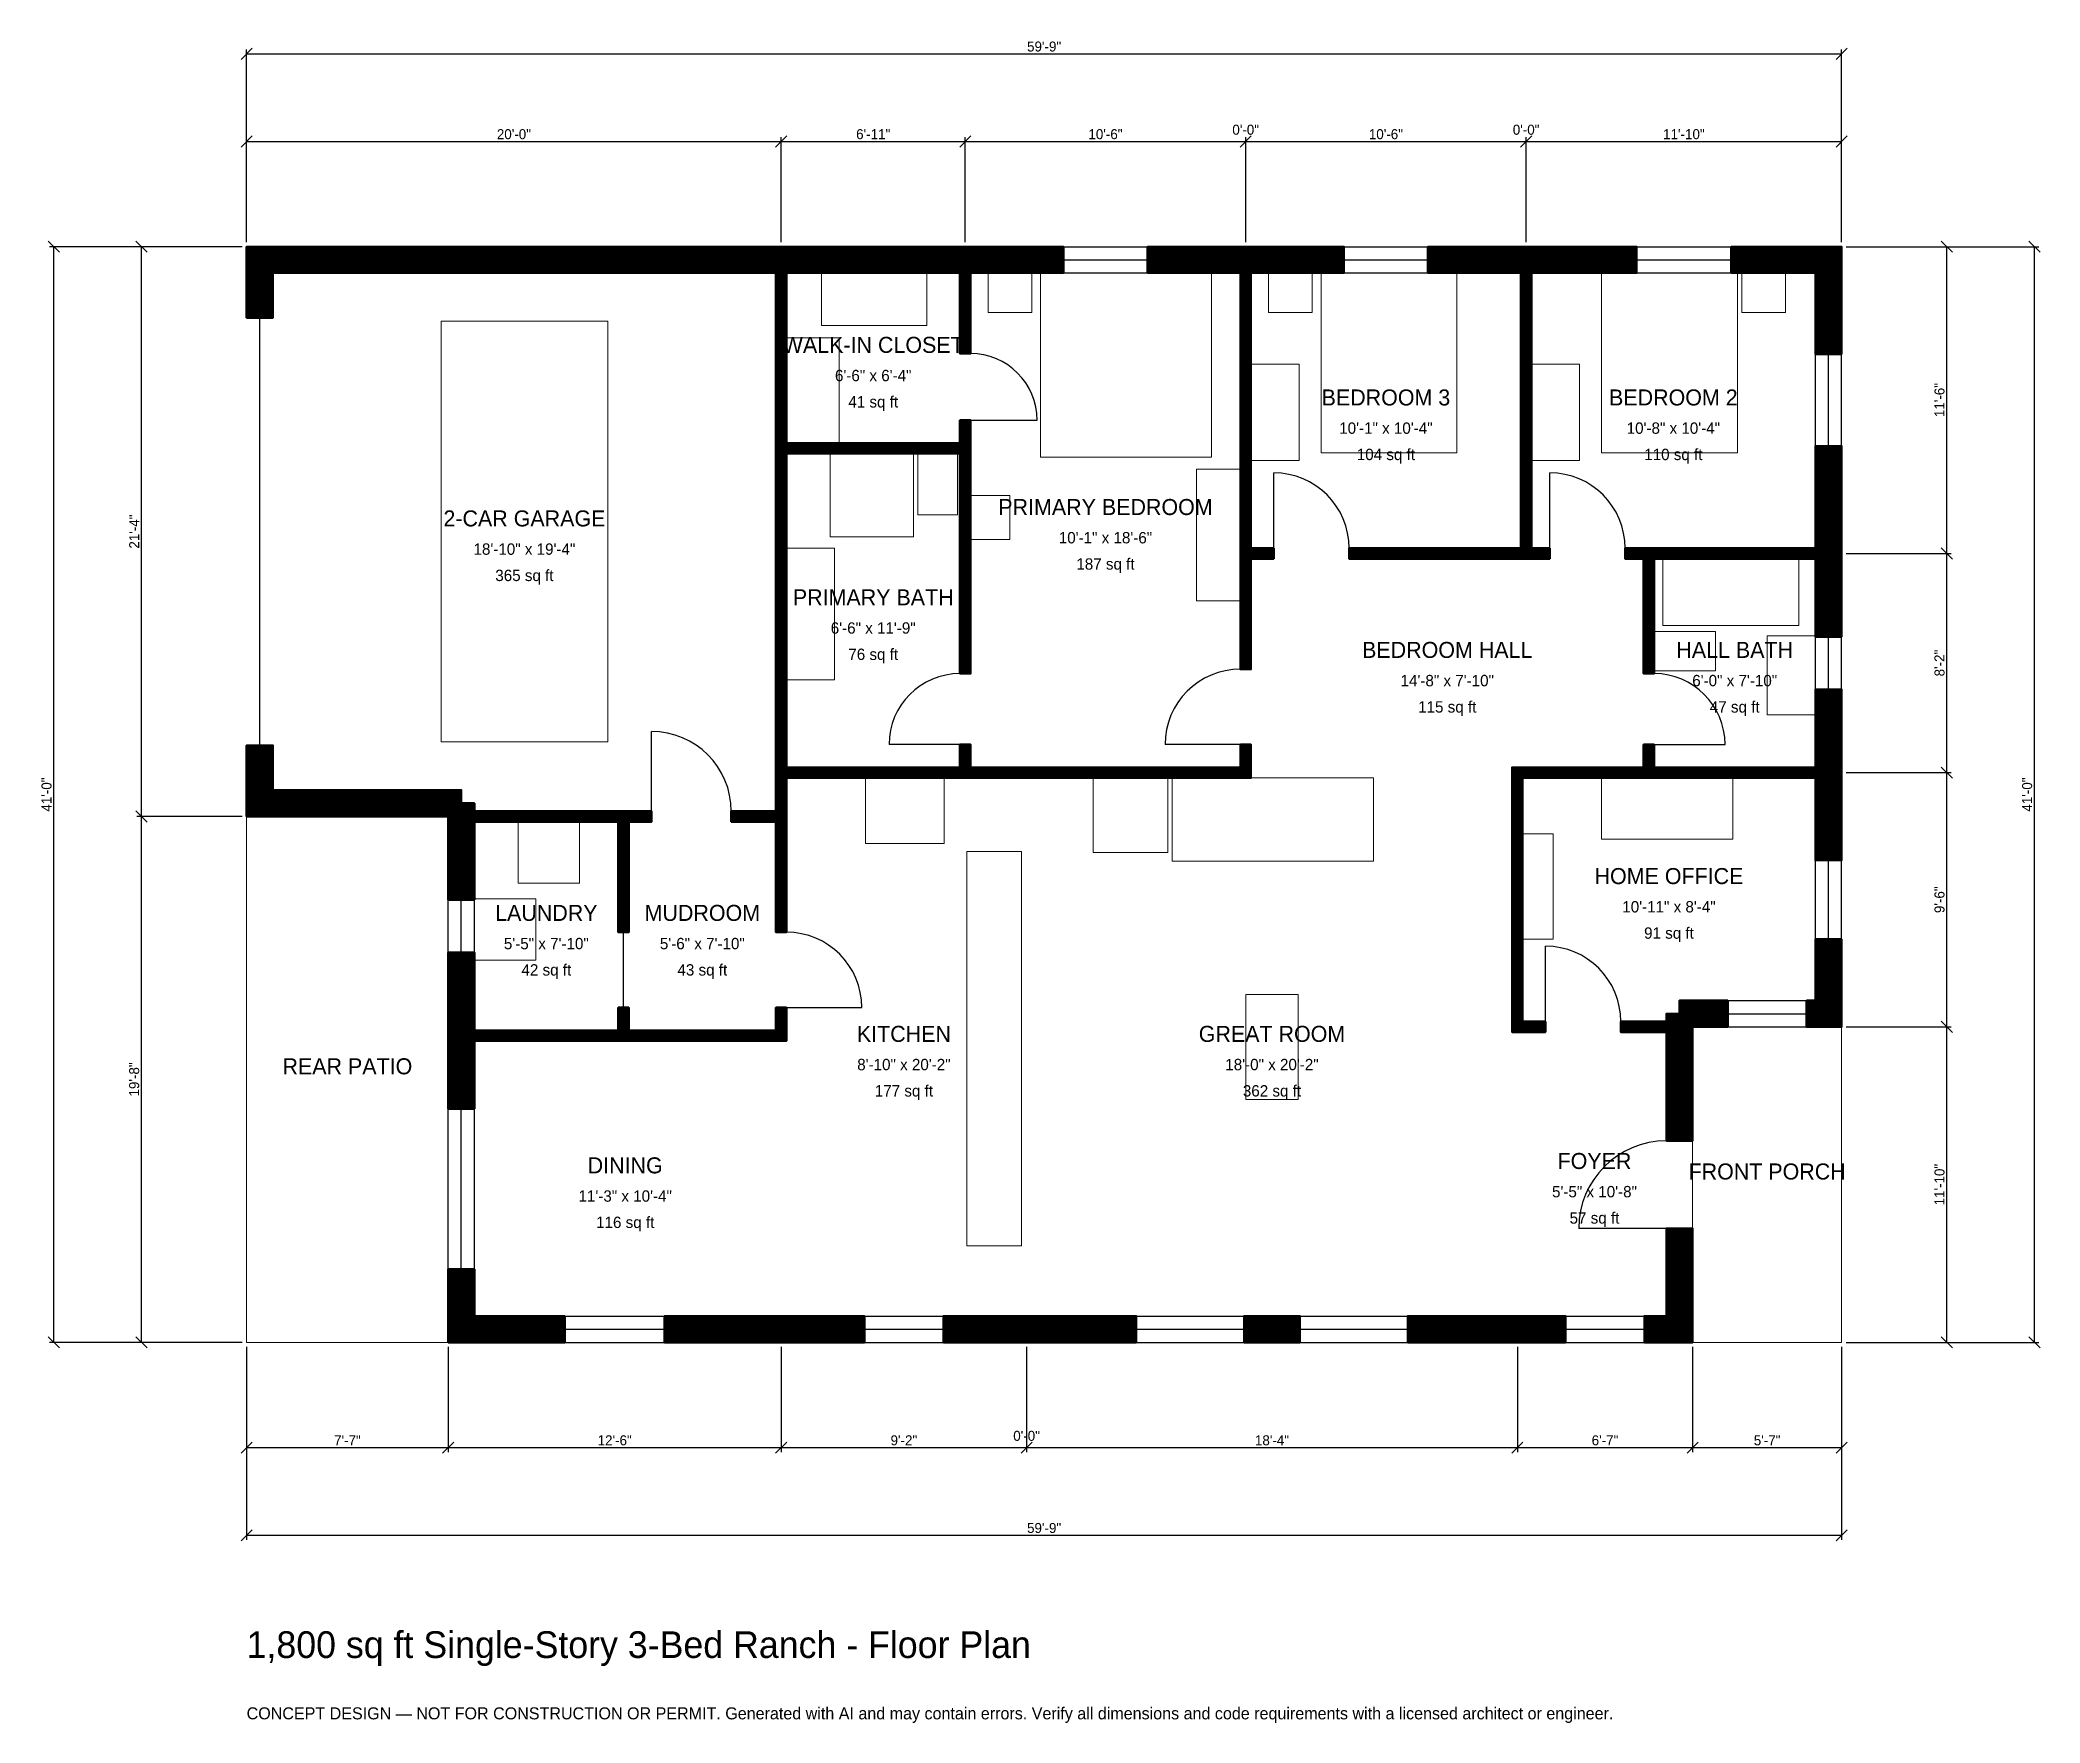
# Model space of a CAD drawing. Header units: inches. Extents: x -93 to 806, y -171 to 585.
import ezdxf
from ezdxf.enums import TextEntityAlignment as Align

# ---------------------------------------------------------------- set-up
doc = ezdxf.new("R2010")
doc.units = ezdxf.units.IN
doc.header["$MEASUREMENT"] = 0
doc.linetypes.add('DASHED', pattern=[0.6, 0.5, -0.1])
for name, color, linetype, lineweight in [('A-ANNO-DIMS', 1, 'Continuous', 13), ('A-ANNO-TEXT', 7, 'Continuous', 18), ('A-AREA-IDEN', 7, 'Continuous', 18), ('A-DOOR', 2, 'Continuous', 25), ('A-FLOR-FIXT', 9, 'Continuous', 13), ('A-FURN', 9, 'Continuous', 13), ('A-GLAZ', 4, 'Continuous', 25), ('A-SITE-PAVE', 8, 'Continuous', 13), ('A-WALL', 7, 'Continuous', 50), ('A-WALL-PATT', 8, 'Continuous', 13)]:
    doc.layers.add(name, color=color, linetype=linetype, lineweight=lineweight)
doc.dimstyles.new('PLAN', dxfattribs={"dimtxt": 4.5, "dimasz": 3, "dimexe": 2, "dimexo": 2, "dimgap": 1, "dimtad": 1, "dimdec": 0, "dimlunit": 4, "dimtsz": 2.5, "dimcen": 2.5, "dimclrd": 1, "dimclre": 1, "dimazin": 3, "dimtfac": 1, "dimtmove": 0, "dimatfit": 3})

msp = doc.modelspace()

# ---------------------------------------------------------------- hatches: boundary and pattern name
at = {"layer": 'A-WALL-PATT'}
h = msp.add_hatch(dxfattribs=at)
h.set_pattern_fill('ANSI31', color=8, scale=0.8)
h.paths.add_polyline_path([(90.5511, 0), (90.5511, 0), (90.5511, 11.811), (90.5512, 11.811), (90.5512, 32.874), (102.3622, 32.874), (102.3622, 11.811), (142.9134, 11.811), (142.9134, 0), (102.3622, 0), (102.3622, 0), (90.5512, 0), (90.5512, 0), (90.5511, 0)])
h.paths.add_polyline_path([(90.5512, 131.8898), (90.5512, 135.4331), (90.5511, 135.4331), (90.5511, 140.1575), (90.5512, 140.1575), (90.5512, 143.7008), (90.5512, 175.1969), (102.3622, 175.1969), (102.3622, 143.7008), (102.3622, 140.1575), (166.9291, 140.1575), (166.9291, 150.3937), (171.6535, 150.3937), (171.6535, 140.1575), (237.7953, 140.1575), (237.7953, 150.3937), (242.5197, 150.3937), (242.5197, 140.1575), (242.5197, 135.4331), (237.7953, 135.4331), (171.6535, 135.4331), (166.9291, 135.4331), (102.3622, 135.4331), (102.3622, 131.8898), (102.3622, 104.9213), (90.5512, 104.9213), (90.5512, 131.8898)])
h.paths.add_polyline_path([(90.5512, 233.8583), (90.5511, 233.8583), (90.5511, 236.2204), (88.189, 236.2204), (88.189, 236.2205), (11.811, 236.2205), (11.811, 236.2204), (0, 236.2204), (0, 236.2205), (0, 236.2205), (0, 248.0315), (0, 248.0315), (0, 268.1102), (11.811, 268.1102), (11.811, 248.0315), (96.4567, 248.0315), (96.4567, 242.126), (102.3622, 242.126), (102.3622, 238.5827), (166.9291, 238.5827), (171.6535, 238.5827), (181.8898, 238.5827), (181.8898, 233.8583), (171.6535, 233.8583), (171.6535, 184.252), (166.9291, 184.252), (166.9291, 233.8583), (102.3622, 233.8583), (102.3622, 198.8189), (90.5512, 198.8189), (90.5512, 233.8583)])
h.paths.add_polyline_path([(0, 480.315), (0, 480.315), (0, 492.126), (0, 492.126), (0, 492.126), (11.811, 492.126), (11.811, 492.126), (234.252, 492.126), (237.7953, 492.126), (237.7953, 492.126), (242.5197, 492.126), (242.5197, 492.126), (246.063, 492.126), (316.9291, 492.126), (320.4724, 492.126), (320.4724, 492.126), (325.1969, 492.126), (325.1969, 492.126), (328.7402, 492.126), (366.9291, 492.126), (366.9291, 480.315), (328.7402, 480.315), (325.1969, 480.315), (325.1969, 444.0945), (320.4724, 444.0945), (320.4724, 480.315), (316.9291, 480.315), (246.063, 480.315), (242.5197, 480.315), (242.5197, 403.937), (320.4724, 403.937), (320.4724, 414.1732), (325.1969, 414.1732), (325.1969, 403.937), (325.1969, 399.2126), (325.1969, 300.3937), (320.4724, 300.3937), (320.4724, 399.2126), (242.5197, 399.2126), (242.5197, 258.2677), (320.4724, 258.2677), (320.4724, 268.5039), (325.1969, 268.5039), (325.1969, 258.2677), (348.0315, 258.2677), (352.7559, 258.2677), (446.4567, 258.2677), (446.4567, 268.5039), (451.1811, 268.5039), (451.1811, 258.2677), (451.1811, 253.5433), (446.4567, 253.5433), (352.7559, 253.5433), (348.0315, 253.5433), (325.1969, 253.5433), (320.4724, 253.5433), (242.5197, 253.5433), (242.5197, 238.5827), (242.5197, 233.8583), (242.5197, 184.252), (237.7953, 184.252), (237.7953, 233.8583), (217.7165, 233.8583), (217.7165, 238.5827), (237.7953, 238.5827), (237.7953, 253.5433), (237.7953, 258.2677), (237.7953, 399.2126), (237.7953, 403.937), (237.7953, 480.315), (234.252, 480.315), (11.811, 480.315), (11.811, 460.2362), (0, 460.2362), (0, 480.315)])
h.paths.add_polyline_path([(442.9134, 492.126), (446.4567, 492.126), (446.4567, 492.126), (451.1811, 492.126), (451.1811, 492.126), (454.7244, 492.126), (492.9134, 492.126), (492.9134, 480.315), (454.7244, 480.315), (451.1811, 480.315), (451.1811, 356.6929), (461.4173, 356.6929), (461.4173, 351.9685), (451.1811, 351.9685), (451.1811, 302.3622), (446.4567, 302.3622), (446.4567, 351.9685), (446.4567, 356.6929), (446.4567, 480.315), (442.9134, 480.315), (404.7244, 480.315), (404.7244, 492.126), (442.9134, 492.126)])
h.paths.add_polyline_path([(568.8976, 492.126), (572.4409, 492.126), (572.4409, 492.126), (577.1654, 492.126), (577.1654, 492.126), (580.7087, 492.126), (624.4094, 492.126), (624.4094, 480.315), (580.7087, 480.315), (577.1654, 480.315), (577.1654, 356.6929), (585.4331, 356.6929), (585.4331, 351.9685), (577.1654, 351.9685), (572.4409, 351.9685), (572.4409, 351.9685), (495.2756, 351.9685), (495.2756, 356.6929), (572.4409, 356.6929), (572.4409, 356.6929), (572.4409, 480.315), (568.8976, 480.315), (530.7087, 480.315), (530.7087, 492.126), (568.8976, 492.126)])
h.paths.add_polyline_path([(704.7244, 492.126), (704.7244, 492.126), (716.5354, 492.126), (716.5354, 492.126), (716.5355, 492.126), (716.5355, 480.315), (716.5354, 480.315), (716.5354, 443.8976), (704.7244, 443.8976), (704.7244, 480.315), (666.9291, 480.315), (666.9291, 492.126), (704.7244, 492.126)])
h.paths.add_polyline_path([(716.5354, 360.2362), (716.5354, 356.6929), (716.5355, 356.6929), (716.5355, 351.9685), (716.5354, 351.9685), (716.5354, 348.4252), (716.5354, 316.9291), (704.7244, 316.9291), (704.7244, 348.4252), (704.7244, 351.9685), (632.2835, 351.9685), (632.2835, 300.3937), (627.5591, 300.3937), (627.5591, 351.9685), (619.2913, 351.9685), (619.2913, 356.6929), (627.5591, 356.6929), (632.2835, 356.6929), (704.7244, 356.6929), (704.7244, 360.2362), (704.7244, 402.5591), (716.5354, 402.5591), (716.5354, 360.2362)])
h.paths.add_polyline_path([(716.5354, 261.811), (716.5354, 258.2677), (716.5355, 258.2677), (716.5355, 253.5433), (716.5354, 253.5433), (716.5354, 250), (716.5354, 216.5354), (704.7244, 216.5354), (704.7244, 250), (704.7244, 253.5433), (632.2835, 253.5433), (627.5591, 253.5433), (573.2283, 253.5433), (573.2283, 144.0945), (583.4646, 144.0945), (583.4646, 139.3701), (573.2283, 139.3701), (568.5039, 139.3701), (568.5039, 144.0945), (568.5039, 253.5433), (568.5039, 258.2677), (573.2283, 258.2677), (627.5591, 258.2677), (627.5591, 268.5039), (632.2835, 268.5039), (632.2835, 258.2677), (704.7244, 258.2677), (704.7244, 261.811), (704.7244, 293.3071), (716.5354, 293.3071), (716.5354, 261.811)])
h.paths.add_polyline_path([(716.5354, 153.5433), (716.5355, 153.5433), (716.5355, 141.7323), (716.5354, 141.7323), (716.5354, 141.7322), (704.7244, 141.7322), (704.7244, 141.7323), (700.7874, 141.7323), (700.7874, 153.5433), (704.7244, 153.5433), (704.7244, 181.1024), (716.5354, 181.1024), (716.5354, 153.5433)])
h.paths.add_polyline_path([(651.9685, 141.7323), (651.9685, 141.7322), (649.6063, 141.7322), (649.6063, 139.3701), (649.6063, 139.3701), (649.6063, 90.5512), (637.7953, 90.5512), (637.7953, 139.3701), (617.3228, 139.3701), (617.3228, 144.0945), (637.7953, 144.0945), (637.7953, 147.6378), (643.7008, 147.6378), (643.7008, 153.5433), (665.3543, 153.5433), (665.3543, 141.7323), (651.9685, 141.7323)])
h.paths.add_polyline_path([(649.6063, 11.811), (649.6063, 11.811), (649.6063, 0), (649.6063, 0), (649.6063, 0), (649.6063, 0), (637.7953, 0), (637.7953, 0), (627.9528, 0), (627.9528, 11.811), (637.7953, 11.811), (637.7953, 51.1811), (649.6063, 51.1811), (649.6063, 11.811)])
h.paths.add_polyline_path([(576.7717, 0), (564.9606, 0), (521.5879, 0), (521.5879, 11.811), (564.9606, 11.811), (576.7717, 11.811), (592.5197, 11.811), (592.5197, 0), (576.7717, 0)])
h.paths.add_polyline_path([(448.0971, 0), (448.0971, 11.811), (473.1627, 11.811), (473.1627, 0), (448.0971, 0)])
h.paths.add_polyline_path([(356.2992, 0), (344.4882, 0), (312.9921, 0), (312.9921, 11.811), (344.4882, 11.811), (356.2992, 11.811), (399.6719, 11.811), (399.6719, 0), (356.2992, 0)])
h.paths.add_polyline_path([(246.063, 0), (234.252, 0), (187.7953, 0), (187.7953, 11.811), (234.252, 11.811), (246.063, 11.811), (277.5591, 11.811), (277.5591, 0), (246.063, 0)])

# ---------------------------------------------------------------- linework, layer by layer
at = {"layer": 'A-DOOR', "linetype": 'DASHED'}
msp.add_line((5.9055, 268.1102), (5.9055, 460.2362), dxfattribs=at)
at = {"layer": 'A-DOOR'}
for p, q in [((325.1969, 414.1732), (355.1181, 414.1732)), ((461.4173, 356.6929), (461.4173, 390.5512)), ((585.4331, 356.6929), (585.4331, 390.5512)), ((181.8898, 238.5827), (181.8898, 274.4094)), ((320.4724, 268.5039), (288.5827, 268.5039)), ((446.4567, 268.5039), (412.5984, 268.5039)), ((632.2835, 268.5039), (664.1732, 268.5039)), ((169.2913, 150.3937), (169.2913, 184.252)), ((583.4646, 144.0945), (583.4646, 177.9528)), ((242.5197, 150.3937), (276.378, 150.3937)), ((637.7953, 51.1811), (598.4252, 51.1811))]:
    msp.add_line(p, q, dxfattribs=at)
for centre, radius, start, end in [((325.1969, 414.1732), 29.9213, 0, 90), ((461.4173, 356.6929), 33.8583, 0, 90), ((585.4331, 356.6929), 33.8583, 0, 90), ((320.4724, 268.5039), 31.8898, 90, 180), ((446.4567, 268.5039), 33.8583, 90, 180), ((632.2835, 268.5039), 31.8898, 0, 90), ((181.8898, 238.5827), 35.8268, 0, 90), ((242.5197, 150.3937), 33.8583, 0, 90), ((583.4646, 144.0945), 33.8583, 0, 90), ((637.7953, 51.1811), 39.3701, 90, 180)]:
    msp.add_arc(centre, radius, start, end, dxfattribs=at)
at = {"layer": 'A-FLOR-FIXT'}
for points in [[(262.2047, 361.811), (299.6063, 361.811), (299.6063, 399.2126), (262.2047, 399.2126)], [(301.5748, 371.6535), (319.2913, 371.6535), (319.2913, 399.2126), (301.5748, 399.2126)], [(242.5197, 297.6378), (264.1732, 297.6378), (264.1732, 356.6929), (242.5197, 356.6929)], [(636.2205, 322.0472), (697.2441, 322.0472), (697.2441, 351.9685), (636.2205, 351.9685)], [(632.2835, 301.5748), (659.8425, 301.5748), (659.8425, 319.2913), (632.2835, 319.2913)], [(683.0709, 281.8898), (704.7244, 281.8898), (704.7244, 317.3228), (683.0709, 317.3228)], [(323.622, 43.3071), (348.0315, 43.3071), (348.0315, 220.4724), (323.622, 220.4724)]]:
    msp.add_lwpolyline(points, close=True, dxfattribs=at)
at = {"layer": 'A-FURN'}
for points in [[(258.2677, 456.6929), (305.5118, 456.6929), (305.5118, 480.315), (258.2677, 480.315)], [(333.0709, 462.5984), (352.7559, 462.5984), (352.7559, 480.315), (333.0709, 480.315)], [(356.6929, 397.6378), (433.4646, 397.6378), (433.4646, 480.315), (356.6929, 480.315)], [(459.0551, 462.5984), (478.7402, 462.5984), (478.7402, 480.315), (459.0551, 480.315)], [(482.6772, 399.6063), (543.7008, 399.6063), (543.7008, 480.315), (482.6772, 480.315)], [(608.6614, 399.6063), (669.685, 399.6063), (669.685, 480.315), (608.6614, 480.315)], [(671.6535, 462.5984), (691.3386, 462.5984), (691.3386, 480.315), (671.6535, 480.315)], [(87.4016, 269.685), (162.2047, 269.685), (162.2047, 458.6614), (87.4016, 458.6614)], [(242.5197, 403.937), (266.1417, 403.937), (266.1417, 451.1811), (242.5197, 451.1811)], [(451.1811, 396.063), (472.8346, 396.063), (472.8346, 439.3701), (451.1811, 439.3701)], [(577.1654, 396.063), (598.8189, 396.063), (598.8189, 439.3701), (577.1654, 439.3701)], [(426.7717, 333.0709), (446.4567, 333.0709), (446.4567, 392.126), (426.7717, 392.126)], [(325.1969, 360.6299), (342.9134, 360.6299), (342.9134, 380.315), (325.1969, 380.315)], [(277.9528, 224.0157), (313.3858, 224.0157), (313.3858, 253.5433), (277.9528, 253.5433)], [(380.315, 220.0787), (413.7795, 220.0787), (413.7795, 253.5433), (380.315, 253.5433)], [(415.748, 216.1417), (506.2992, 216.1417), (506.2992, 253.5433), (415.748, 253.5433)], [(608.6614, 225.9843), (667.7165, 225.9843), (667.7165, 253.5433), (608.6614, 253.5433)], [(122.0472, 206.2992), (149.6063, 206.2992), (149.6063, 233.8583), (122.0472, 233.8583)], [(573.2283, 181.1024), (587.0079, 181.1024), (587.0079, 228.3465), (573.2283, 228.3465)], [(102.3622, 171.6535), (129.9213, 171.6535), (129.9213, 199.2126), (102.3622, 199.2126)], [(448.8189, 109.0551), (472.4409, 109.0551), (472.4409, 156.2992), (448.8189, 156.2992)]]:
    msp.add_lwpolyline(points, close=True, dxfattribs=at)
at = {"layer": 'A-GLAZ'}
for p, q in [((366.9291, 492.126), (404.7244, 492.126)), ((366.9291, 486.2205), (404.7244, 486.2205)), ((492.9134, 492.126), (530.7087, 492.126)), ((492.9134, 486.2205), (530.7087, 486.2205)), ((624.4094, 492.126), (666.9291, 492.126)), ((624.4094, 486.2205), (666.9291, 486.2205)), ((366.9291, 480.315), (404.7244, 480.315)), ((492.9134, 480.315), (530.7087, 480.315)), ((624.4094, 480.315), (666.9291, 480.315)), ((704.7244, 402.5591), (704.7244, 443.8976)), ((710.6299, 402.5591), (710.6299, 443.8976)), ((716.5354, 402.5591), (716.5354, 443.8976)), ((704.7244, 293.3071), (704.7244, 316.9291)), ((710.6299, 293.3071), (710.6299, 316.9291)), ((716.5354, 293.3071), (716.5354, 316.9291)), ((704.7244, 181.1024), (704.7244, 216.5354)), ((710.6299, 181.1024), (710.6299, 216.5354)), ((716.5354, 181.1024), (716.5354, 216.5354)), ((90.5512, 175.1969), (90.5512, 198.8189)), ((96.4567, 175.1969), (96.4567, 198.8189)), ((102.3622, 175.1969), (102.3622, 198.8189)), ((665.3543, 153.5433), (700.7874, 153.5433)), ((665.3543, 147.6378), (700.7874, 147.6378)), ((665.3543, 141.7323), (700.7874, 141.7323)), ((90.5512, 32.874), (90.5512, 104.9213)), ((96.4567, 32.874), (96.4567, 104.9213)), ((102.3622, 32.874), (102.3622, 104.9213)), ((142.9134, 11.811), (187.7953, 11.811)), ((277.5591, 11.811), (312.9921, 11.811)), ((399.6719, 11.811), (448.0971, 11.811)), ((473.1627, 11.811), (521.5879, 11.811)), ((592.5197, 11.811), (627.9528, 11.811)), ((142.9134, 5.9055), (187.7953, 5.9055)), ((142.9134, 0), (187.7953, 0)), ((277.5591, 5.9055), (312.9921, 5.9055)), ((277.5591, 0), (312.9921, 0)), ((399.6719, 5.9055), (448.0971, 5.9055)), ((399.6719, 0), (448.0971, 0)), ((473.1627, 5.9055), (521.5879, 5.9055)), ((473.1627, 0), (521.5879, 0)), ((592.5197, 5.9055), (627.9528, 5.9055)), ((592.5197, 0), (627.9528, 0))]:
    msp.add_line(p, q, dxfattribs=at)
at = {"layer": 'A-SITE-PAVE', "linetype": 'DASHED'}
for points in [[(0, 0), (90.5512, 0), (90.5512, 236.2205), (0, 236.2205)], [(649.6063, 0), (716.5354, 0), (716.5354, 141.7323), (649.6063, 141.7323)]]:
    msp.add_lwpolyline(points, close=True, dxfattribs=at)
at = {"layer": 'A-WALL'}
for points in [[(0, 480.315), (0, 480.315), (0, 492.126), (0, 492.126), (0, 492.126), (11.811, 492.126), (11.811, 492.126), (234.252, 492.126), (237.7953, 492.126), (237.7953, 492.126), (242.5197, 492.126), (242.5197, 492.126), (246.063, 492.126), (316.9291, 492.126), (320.4724, 492.126), (320.4724, 492.126), (325.1969, 492.126), (325.1969, 492.126), (328.7402, 492.126), (366.9291, 492.126), (366.9291, 480.315), (328.7402, 480.315), (325.1969, 480.315), (325.1969, 444.0945), (320.4724, 444.0945), (320.4724, 480.315), (316.9291, 480.315), (246.063, 480.315), (242.5197, 480.315), (242.5197, 403.937), (320.4724, 403.937), (320.4724, 414.1732), (325.1969, 414.1732), (325.1969, 403.937), (325.1969, 399.2126), (325.1969, 300.3937), (320.4724, 300.3937), (320.4724, 399.2126), (242.5197, 399.2126), (242.5197, 258.2677), (320.4724, 258.2677), (320.4724, 268.5039), (325.1969, 268.5039), (325.1969, 258.2677), (348.0315, 258.2677), (352.7559, 258.2677), (446.4567, 258.2677), (446.4567, 268.5039), (451.1811, 268.5039), (451.1811, 258.2677), (451.1811, 253.5433), (446.4567, 253.5433), (352.7559, 253.5433), (348.0315, 253.5433), (325.1969, 253.5433), (320.4724, 253.5433), (242.5197, 253.5433), (242.5197, 238.5827), (242.5197, 233.8583), (242.5197, 184.252), (237.7953, 184.252), (237.7953, 233.8583), (217.7165, 233.8583), (217.7165, 238.5827), (237.7953, 238.5827), (237.7953, 253.5433), (237.7953, 258.2677), (237.7953, 399.2126), (237.7953, 403.937), (237.7953, 480.315), (234.252, 480.315), (11.811, 480.315), (11.811, 460.2362), (0, 460.2362), (0, 480.315)], [(442.9134, 492.126), (446.4567, 492.126), (446.4567, 492.126), (451.1811, 492.126), (451.1811, 492.126), (454.7244, 492.126), (492.9134, 492.126), (492.9134, 480.315), (454.7244, 480.315), (451.1811, 480.315), (451.1811, 356.6929), (461.4173, 356.6929), (461.4173, 351.9685), (451.1811, 351.9685), (451.1811, 302.3622), (446.4567, 302.3622), (446.4567, 351.9685), (446.4567, 356.6929), (446.4567, 480.315), (442.9134, 480.315), (404.7244, 480.315), (404.7244, 492.126), (442.9134, 492.126)], [(568.8976, 492.126), (572.4409, 492.126), (572.4409, 492.126), (577.1654, 492.126), (577.1654, 492.126), (580.7087, 492.126), (624.4094, 492.126), (624.4094, 480.315), (580.7087, 480.315), (577.1654, 480.315), (577.1654, 356.6929), (585.4331, 356.6929), (585.4331, 351.9685), (577.1654, 351.9685), (572.4409, 351.9685), (572.4409, 351.9685), (495.2756, 351.9685), (495.2756, 356.6929), (572.4409, 356.6929), (572.4409, 356.6929), (572.4409, 480.315), (568.8976, 480.315), (530.7087, 480.315), (530.7087, 492.126), (568.8976, 492.126)], [(704.7244, 492.126), (704.7244, 492.126), (716.5354, 492.126), (716.5354, 492.126), (716.5355, 492.126), (716.5355, 480.315), (716.5354, 480.315), (716.5354, 443.8976), (704.7244, 443.8976), (704.7244, 480.315), (666.9291, 480.315), (666.9291, 492.126), (704.7244, 492.126)], [(716.5354, 360.2362), (716.5354, 356.6929), (716.5355, 356.6929), (716.5355, 351.9685), (716.5354, 351.9685), (716.5354, 348.4252), (716.5354, 316.9291), (704.7244, 316.9291), (704.7244, 348.4252), (704.7244, 351.9685), (632.2835, 351.9685), (632.2835, 300.3937), (627.5591, 300.3937), (627.5591, 351.9685), (619.2913, 351.9685), (619.2913, 356.6929), (627.5591, 356.6929), (632.2835, 356.6929), (704.7244, 356.6929), (704.7244, 360.2362), (704.7244, 402.5591), (716.5354, 402.5591), (716.5354, 360.2362)], [(716.5354, 261.811), (716.5354, 258.2677), (716.5355, 258.2677), (716.5355, 253.5433), (716.5354, 253.5433), (716.5354, 250), (716.5354, 216.5354), (704.7244, 216.5354), (704.7244, 250), (704.7244, 253.5433), (632.2835, 253.5433), (627.5591, 253.5433), (573.2283, 253.5433), (573.2283, 144.0945), (583.4646, 144.0945), (583.4646, 139.3701), (573.2283, 139.3701), (568.5039, 139.3701), (568.5039, 144.0945), (568.5039, 253.5433), (568.5039, 258.2677), (573.2283, 258.2677), (627.5591, 258.2677), (627.5591, 268.5039), (632.2835, 268.5039), (632.2835, 258.2677), (704.7244, 258.2677), (704.7244, 261.811), (704.7244, 293.3071), (716.5354, 293.3071), (716.5354, 261.811)], [(90.5512, 233.8583), (90.5511, 233.8583), (90.5511, 236.2204), (88.189, 236.2204), (88.189, 236.2205), (11.811, 236.2205), (11.811, 236.2204), (0, 236.2204), (0, 236.2205), (0, 236.2205), (0, 248.0315), (0, 248.0315), (0, 268.1102), (11.811, 268.1102), (11.811, 248.0315), (96.4567, 248.0315), (96.4567, 242.126), (102.3622, 242.126), (102.3622, 238.5827), (166.9291, 238.5827), (171.6535, 238.5827), (181.8898, 238.5827), (181.8898, 233.8583), (171.6535, 233.8583), (171.6535, 184.252), (166.9291, 184.252), (166.9291, 233.8583), (102.3622, 233.8583), (102.3622, 198.8189), (90.5512, 198.8189), (90.5512, 233.8583)], [(716.5354, 153.5433), (716.5355, 153.5433), (716.5355, 141.7323), (716.5354, 141.7323), (716.5354, 141.7322), (704.7244, 141.7322), (704.7244, 141.7323), (700.7874, 141.7323), (700.7874, 153.5433), (704.7244, 153.5433), (704.7244, 181.1024), (716.5354, 181.1024), (716.5354, 153.5433)], [(90.5512, 131.8898), (90.5512, 135.4331), (90.5511, 135.4331), (90.5511, 140.1575), (90.5512, 140.1575), (90.5512, 143.7008), (90.5512, 175.1969), (102.3622, 175.1969), (102.3622, 143.7008), (102.3622, 140.1575), (166.9291, 140.1575), (166.9291, 150.3937), (171.6535, 150.3937), (171.6535, 140.1575), (237.7953, 140.1575), (237.7953, 150.3937), (242.5197, 150.3937), (242.5197, 140.1575), (242.5197, 135.4331), (237.7953, 135.4331), (171.6535, 135.4331), (166.9291, 135.4331), (102.3622, 135.4331), (102.3622, 131.8898), (102.3622, 104.9213), (90.5512, 104.9213), (90.5512, 131.8898)], [(651.9685, 141.7323), (651.9685, 141.7322), (649.6063, 141.7322), (649.6063, 139.3701), (649.6063, 139.3701), (649.6063, 90.5512), (637.7953, 90.5512), (637.7953, 139.3701), (617.3228, 139.3701), (617.3228, 144.0945), (637.7953, 144.0945), (637.7953, 147.6378), (643.7008, 147.6378), (643.7008, 153.5433), (665.3543, 153.5433), (665.3543, 141.7323), (651.9685, 141.7323)], [(649.6063, 11.811), (649.6063, 11.811), (649.6063, 0), (649.6063, 0), (649.6063, 0), (649.6063, 0), (637.7953, 0), (637.7953, 0), (627.9528, 0), (627.9528, 11.811), (637.7953, 11.811), (637.7953, 51.1811), (649.6063, 51.1811), (649.6063, 11.811)], [(90.5511, 0), (90.5511, 0), (90.5511, 11.811), (90.5512, 11.811), (90.5512, 32.874), (102.3622, 32.874), (102.3622, 11.811), (142.9134, 11.811), (142.9134, 0), (102.3622, 0), (102.3622, 0), (90.5512, 0), (90.5512, 0), (90.5511, 0)], [(246.063, 0), (234.252, 0), (187.7953, 0), (187.7953, 11.811), (234.252, 11.811), (246.063, 11.811), (277.5591, 11.811), (277.5591, 0), (246.063, 0)], [(356.2992, 0), (344.4882, 0), (312.9921, 0), (312.9921, 11.811), (344.4882, 11.811), (356.2992, 11.811), (399.6719, 11.811), (399.6719, 0), (356.2992, 0)], [(448.0971, 0), (448.0971, 11.811), (473.1627, 11.811), (473.1627, 0), (448.0971, 0)], [(576.7717, 0), (564.9606, 0), (521.5879, 0), (521.5879, 11.811), (564.9606, 11.811), (576.7717, 11.811), (592.5197, 11.811), (592.5197, 0), (576.7717, 0)]]:
    msp.add_lwpolyline(points, close=True, dxfattribs=at)

# ---------------------------------------------------------------- texts
at = {"layer": 'A-ANNO-TEXT'}
for s, height, p in [('1,800 sq ft Single-Story 3-Bed Ranch - Floor Plan', 12, (0, -141.7323)), ('CONCEPT DESIGN — NOT FOR CONSTRUCTION OR PERMIT. Generated with AI and may contain errors. Verify all dimensions and code requirements with a licensed architect or engineer.', 5.4, (0, -169.2913))]:
    msp.add_text(s, height=height, dxfattribs=at).set_placement(p)
at = {"layer": 'A-AREA-IDEN'}
for s, height, p in [('WALK-IN CLOSET', 7.2, (281.4961, 448.0315)), ('6\'-6" x 6\'-4"', 5.1, (281.4961, 434.252)), ('41 sq ft', 5.1, (281.4961, 422.4409)), ('BEDROOM 3', 7.2, (511.811, 424.4094)), ('BEDROOM 2', 7.2, (640.9449, 424.4094)), ('10\'-1" x 10\'-4"', 5.1, (511.811, 410.6299)), ('10\'-8" x 10\'-4"', 5.1, (640.9449, 410.6299)), ('104 sq ft', 5.1, (511.811, 398.8189)), ('110 sq ft', 5.1, (640.9449, 398.8189)), ('PRIMARY BEDROOM', 7.2, (385.8268, 375.1969)), ('2-CAR GARAGE', 7.2, (124.8031, 370.0787)), ('10\'-1" x 18\'-6"', 5.1, (385.8268, 361.4173)), ('18\'-10" x 19\'-4"', 5.1, (124.8031, 356.2992)), ('187 sq ft', 5.1, (385.8268, 349.6063)), ('365 sq ft', 5.1, (124.8031, 344.4882)), ('PRIMARY BATH', 7.2, (281.4961, 334.6457)), ('6\'-6" x 11\'-9"', 5.1, (281.4961, 320.8661)), ('BEDROOM HALL', 7.2, (539.3701, 311.0236)), ('HALL BATH', 7.2, (668.5039, 311.0236)), ('76 sq ft', 5.1, (281.4961, 309.0551)), ('14\'-8" x 7\'-10"', 5.1, (539.3701, 297.2441)), ('6\'-0" x 7\'-10"', 5.1, (668.5039, 297.2441)), ('115 sq ft', 5.1, (539.3701, 285.4331)), ('47 sq ft', 5.1, (668.5039, 285.4331)), ('HOME OFFICE', 7.2, (638.9764, 209.4488)), ('10\'-11" x 8\'-4"', 5.1, (638.9764, 195.6693)), ('LAUNDRY', 7.2, (134.6457, 192.9134)), ('MUDROOM', 7.2, (204.7244, 192.9134)), ('5\'-5" x 7\'-10"', 5.1, (134.6457, 179.1339)), ('5\'-6" x 7\'-10"', 5.1, (204.7244, 179.1339)), ('91 sq ft', 5.1, (638.9764, 183.8583)), ('42 sq ft', 5.1, (134.6457, 167.3228)), ('43 sq ft', 5.1, (204.7244, 167.3228)), ('KITCHEN', 7.2, (295.2756, 138.5827)), ('GREAT ROOM', 7.2, (460.6299, 138.5827)), ('REAR PATIO', 7.2, (45.2756, 124.0157)), ('8\'-10" x 20\'-2"', 5.1, (295.2756, 124.8031)), ('18\'-0" x 20\'-2"', 5.1, (460.6299, 124.8031)), ('177 sq ft', 5.1, (295.2756, 112.9921)), ('362 sq ft', 5.1, (460.6299, 112.9921)), ('DINING', 7.2, (170.0787, 79.5276)), ('FOYER', 7.2, (605.5118, 81.4961)), ('FRONT PORCH', 7.2, (683.0709, 76.7717)), ('11\'-3" x 10\'-4"', 5.1, (170.0787, 65.748)), ('5\'-5" x 10\'-8"', 5.1, (605.5118, 67.7165)), ('116 sq ft', 5.1, (170.0787, 53.937)), ('57 sq ft', 5.1, (605.5118, 55.9055))]:
    msp.add_text(s, height=height, dxfattribs=at).set_placement(p, align=Align.MIDDLE_CENTER)

# ---------------------------------------------------------------- dimensions: what is measured, and where the dimension line sits
at = {"layer": 'A-ANNO-DIMS'}
for base, p1, p2, text in [((0, 578.7402), (0, 492.126), (716.5354, 492.126), '59\'-9"'), ((0, 539.3701), (0, 492.126), (240.1575, 492.126), '20\'-0"'), ((240.1575, 539.3701), (240.1575, 492.126), (322.8346, 492.126), '6\'-11"'), ((322.8346, 539.3701), (322.8346, 492.126), (448.8189, 492.126), '10\'-6"'), ((448.8189, 539.3701), (448.8189, 492.126), (448.8189, 492.126), '0\'-0"'), ((448.8189, 539.3701), (448.8189, 492.126), (574.8031, 492.126), '10\'-6"'), ((574.8031, 539.3701), (574.8031, 492.126), (574.8031, 492.126), '0\'-0"'), ((574.8031, 539.3701), (574.8031, 492.126), (716.5354, 492.126), '11\'-10"'), ((0, -47.2441), (0, 0), (90.5512, 0), '7\'-7"'), ((0, -86.6142), (0, 0), (716.5354, 0), '59\'-9"'), ((90.5512, -47.2441), (90.5512, 0), (240.1575, 0), '12\'-6"'), ((240.1575, -47.2441), (240.1575, 0), (350.3937, 0), '9\'-2"'), ((350.3937, -47.2441), (350.3937, 0), (350.3937, 0), '0\'-0"'), ((350.3937, -47.2441), (350.3937, 0), (570.8661, 0), '18\'-4"'), ((570.8661, -47.2441), (570.8661, 0), (649.6063, 0), '6\'-7"'), ((649.6063, -47.2441), (649.6063, 0), (716.5354, 0), '5\'-7"')]:
    msp.add_linear_dim(base=base, p1=p1, p2=p2, text=text, dimstyle='PLAN', dxfattribs=at).render()
for base, p1, p2, text in [((-86.6142, 0), (0, 0), (0, 492.126), '41\'-0"'), ((-47.2441, 236.2205), (0, 236.2205), (0, 492.126), '21\'-4"'), ((763.7795, 354.3307), (716.5354, 354.3307), (716.5354, 492.126), '11\'-6"'), ((803.1496, 0), (716.5354, 0), (716.5354, 492.126), '41\'-0"'), ((763.7795, 255.9055), (716.5354, 255.9055), (716.5354, 354.3307), '8\'-2"'), ((763.7795, 141.7323), (716.5354, 141.7323), (716.5354, 255.9055), '9\'-6"'), ((-47.2441, 0), (0, 0), (0, 236.2205), '19\'-8"'), ((763.7795, 0), (716.5354, 0), (716.5354, 141.7323), '11\'-10"')]:
    msp.add_linear_dim(base=base, p1=p1, p2=p2, angle=90, text=text, dimstyle='PLAN', dxfattribs=at).render()

doc.saveas('drawing.dxf')
